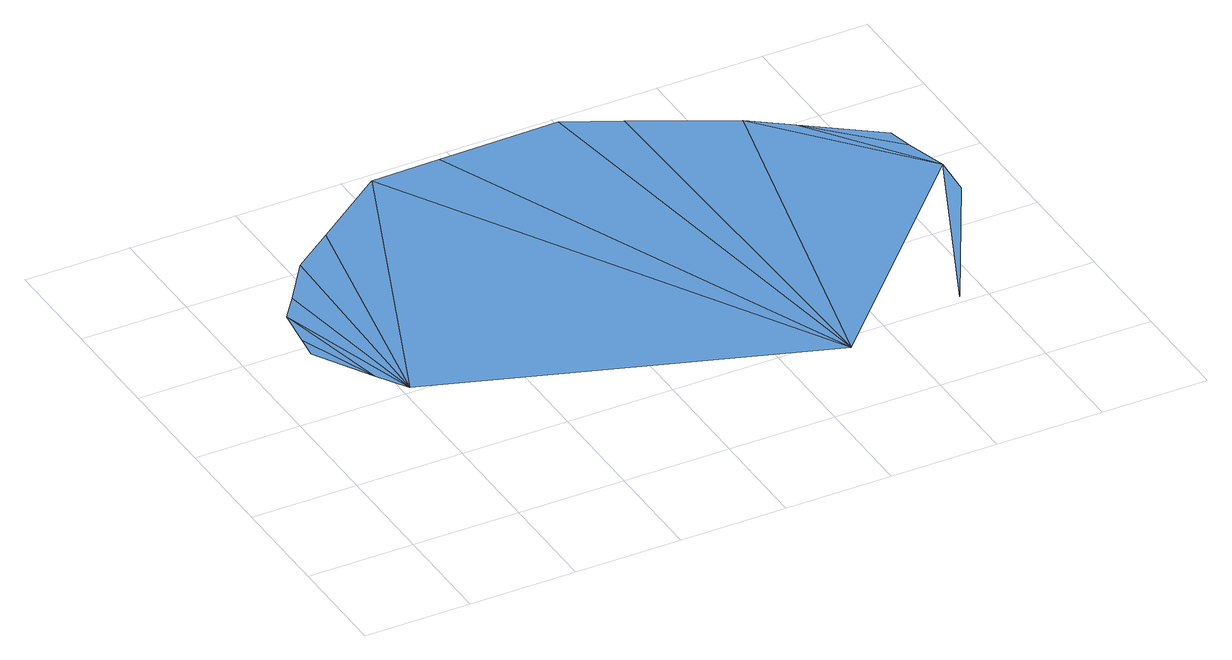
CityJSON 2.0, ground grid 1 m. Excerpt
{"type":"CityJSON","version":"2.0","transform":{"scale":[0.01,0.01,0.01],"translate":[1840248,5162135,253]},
"CityObjects":{
"waterbody1":{"type":"WaterBody","attributes":{"class":"unknow","usage":"unknow"},"geometry":[{"type":"MultiSurface","lod":"3","boundaries":[[[0,1,2]],[[3,0,2]],[[3,2,4]],[[5,3,4]],[[5,4,6]],[[6,4,7]],[[7,4,8]],[[8,4,9]],[[10,8,9]],[[11,10,9]],[[12,11,9]],[[12,9,13]],[[13,9,14]],[[15,16,14]],[[17,13,14]],[[18,17,14]],[[19,17,18]]],"semantics":{"surfaces":[{"type":"WaterSurface"}],"values":[0,0,0,0,0,0,0,0,0,0,0,0,0,0,0,0,0]}}]}
},
"vertices":[
[62,311,13],[59,290,13],[90,236,13],[67,348,13],[108,207,13],[84,370,13],[113,410,13],[153,439,13],[225,492,13],[461,84,13],[290,493,13],[404,495,13],[453,470,13],[541,424,13],[657,287,13],[577,108,13],[654,249,13],[577,397,13],[646,326,13],[641,349,13]
]}
